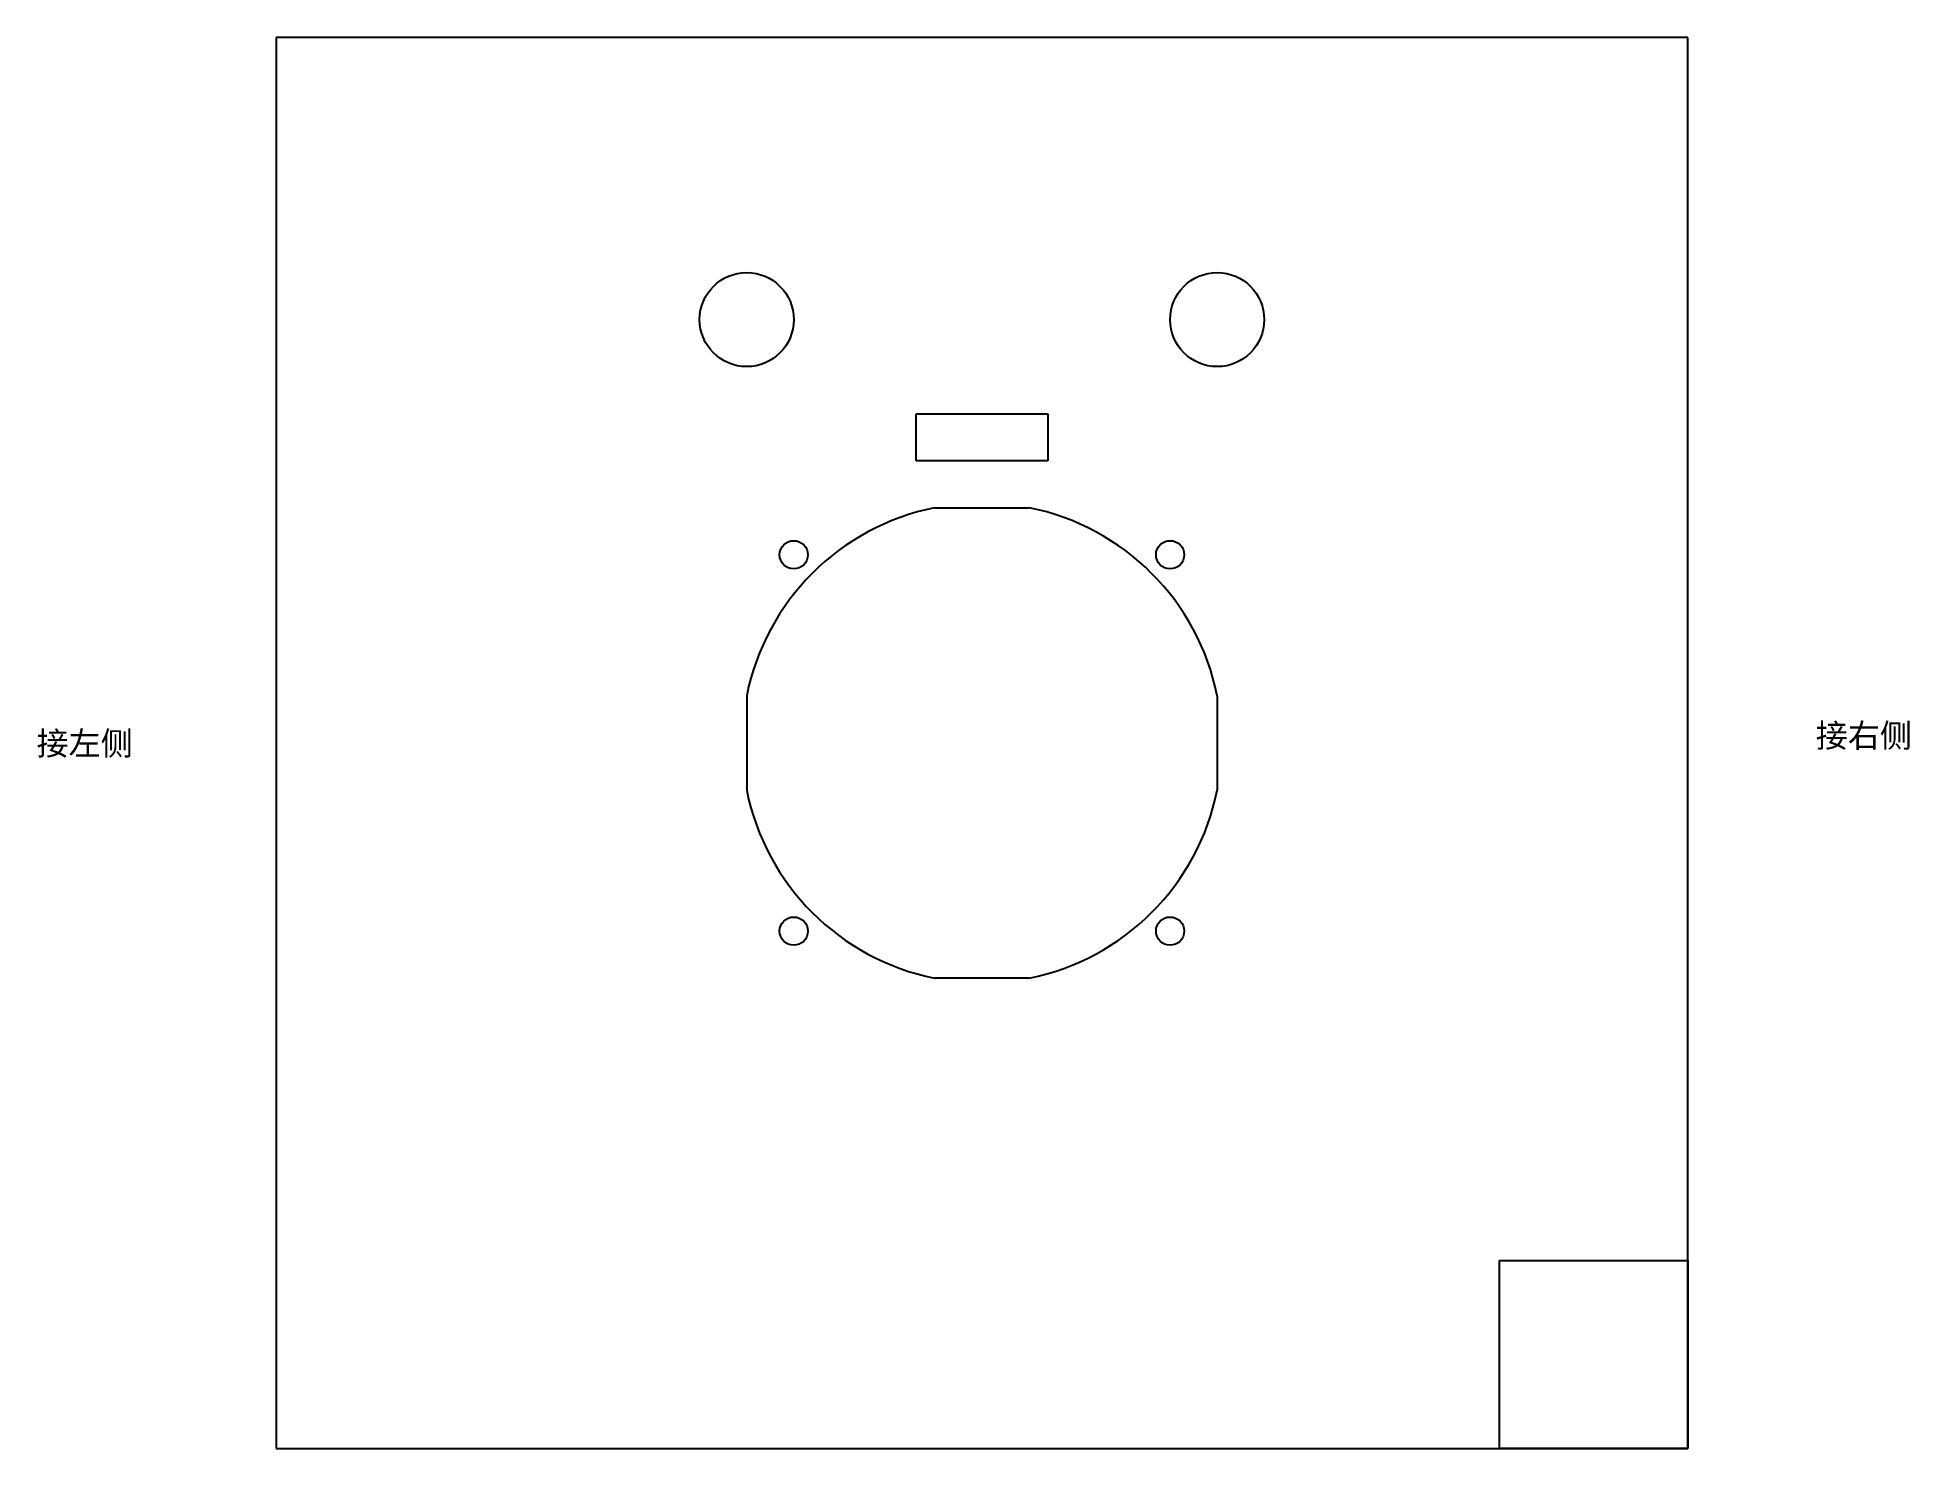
# Model space of a CAD drawing. Header units: millimetres. Extents: x 1850 to 2049, y 2099 to 2249.
import ezdxf

# ---------------------------------------------------------------- set-up
doc = ezdxf.new("R2010")
doc.units = ezdxf.units.MM
doc.styles.get("Standard").update_dxf_attribs({"font": 'arial.ttf'})

msp = doc.modelspace()

# ---------------------------------------------------------------- linework, layer by layer
for p, q in [((1875.22, 2249.07), (1875.22, 2099.07)), ((2025.22, 2249.07), (1875.22, 2249.07)), ((2025.22, 2099.07), (2025.22, 2249.07)), ((1943.22, 2204.07), (1943.22, 2209.07)), ((1943.22, 2209.07), (1957.22, 2209.07)), ((1957.22, 2209.07), (1957.22, 2204.07)), ((1957.22, 2204.07), (1943.22, 2204.07)), ((1945.19, 2199.07), (1955.24, 2199.07)), ((1925.22, 2179.09), (1925.22, 2169.04)), ((1975.22, 2179.09), (1975.22, 2169.04)), ((1955.24, 2149.07), (1945.19, 2149.07)), ((2005.22, 2099.07), (2005.22, 2119.07)), ((2005.22, 2119.07), (2025.22, 2119.07)), ((2025.22, 2119.07), (2025.22, 2099.07)), ((1875.22, 2099.07), (2025.22, 2099.07)), ((1875.22, 2099.07), (1905.22, 2099.07)), ((2025.22, 2099.07), (2005.22, 2099.07))]:
    msp.add_line(p, q)
for centre, radius in [((1925.22, 2219.07), 5), ((1975.22, 2219.07), 5), ((1930.22, 2194.07), 1.5), ((1970.22, 2194.07), 1.5), ((1930.22, 2154.07), 1.5), ((1970.22, 2154.07), 1.5)]:
    msp.add_circle(centre, radius)
for start, end in [(101.3649, 168.6351), (11.3649, 78.6351), (191.3649, 258.6351), (281.3649, 348.6351)]:
    msp.add_arc((1950.22, 2174.07), 25.5, start, end)

# ---------------------------------------------------------------- texts
at = {"char_height": 2.5, "attachment_point": 1}
for s, width, heights, insert in [('{\\fSimSun|b0|i0|c134|p2;接左侧}', 16.456, [16.12], (1849.75, 2175.28)), ('{\\fSimSun|b0|i0|c134|p2;接右侧}', 13.3797, [0], (2038.83, 2176.11))]:
    msp.add_mtext_dynamic_manual_height_columns(s, width=width, gutter_width=12.5, heights=heights, dxfattribs=dict(at, insert=insert))

doc.saveas('drawing.dxf')
